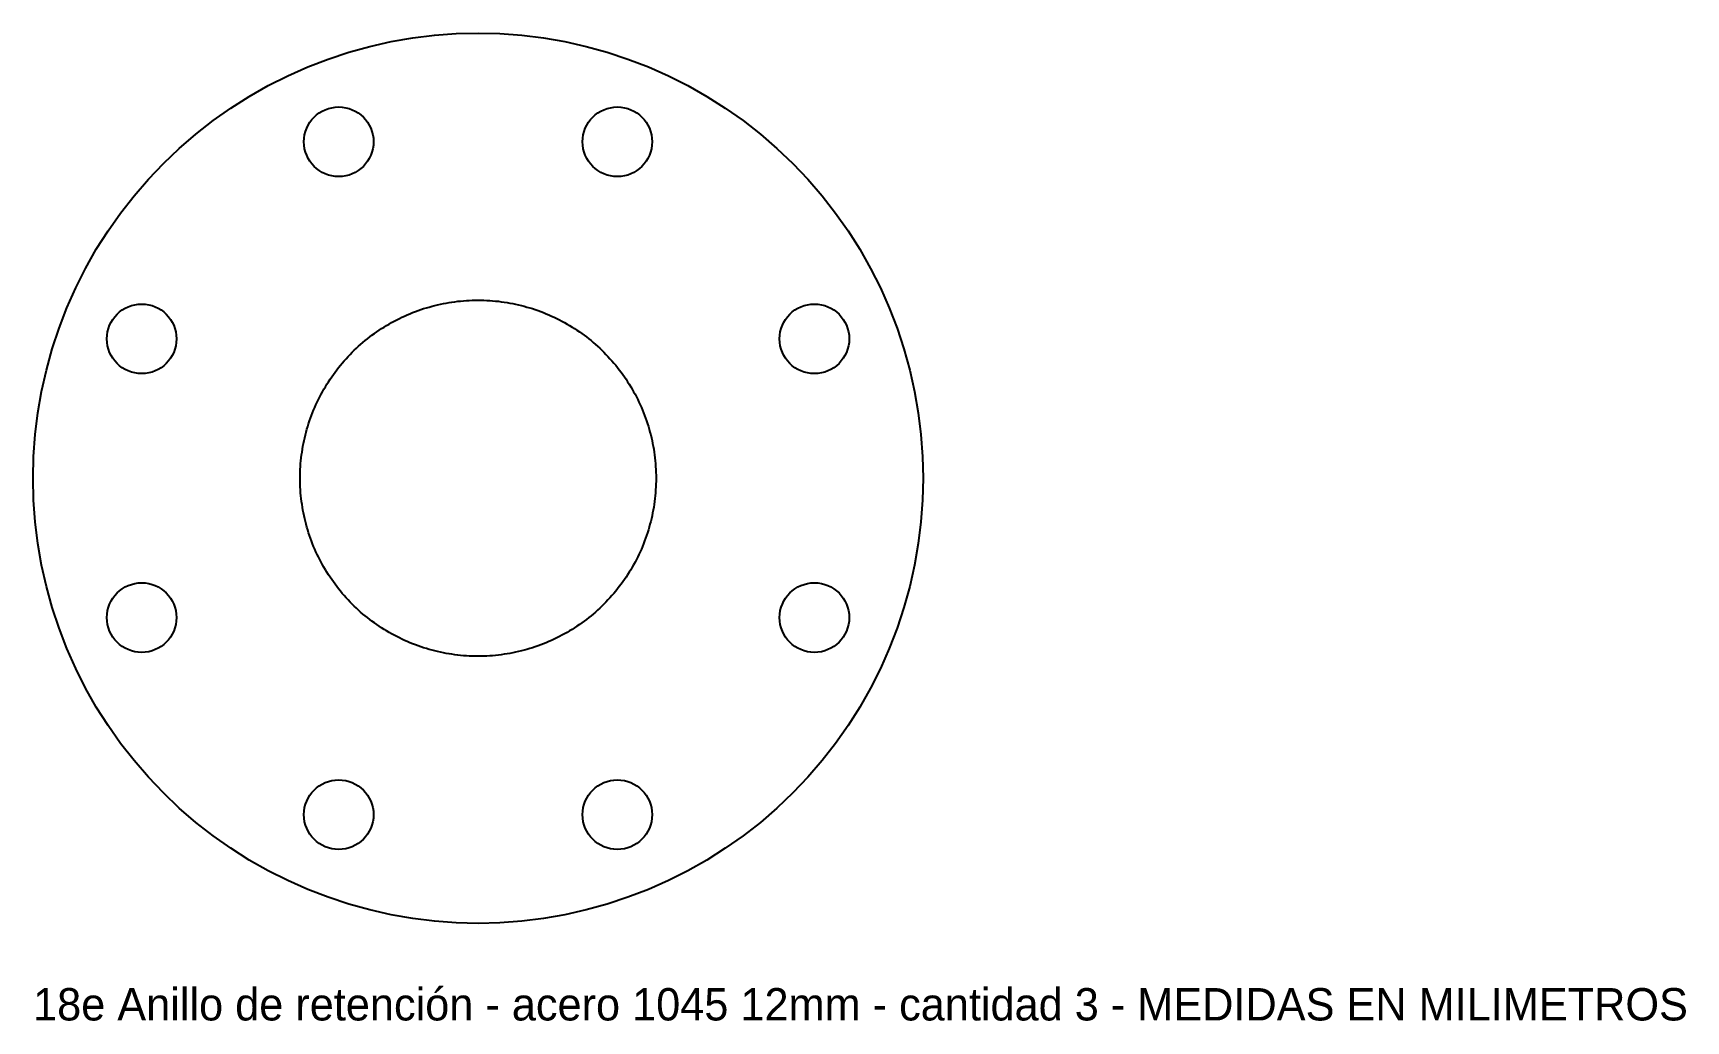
# Model space of a CAD drawing. Header units: millimetres. Extents: x -55 to 149, y -67 to 55.
import ezdxf

# ---------------------------------------------------------------- set-up
doc = ezdxf.new("R2010")
doc.units = ezdxf.units.MM
doc.layers.add('CORTE', color=1, linetype='Continuous')
doc.layers.add('NOTAS', color=3, linetype='Continuous')

msp = doc.modelspace()

# ---------------------------------------------------------------- linework, layer by layer
at = {"layer": 'CORTE'}
for points in [[(55, 0), (54.93, -2.7), (54.74, -5.39), (54.4, -8.07), (53.94, -10.73), (53.35, -13.36), (52.63, -15.97), (51.78, -18.53), (50.81, -21.05), (49.72, -23.52), (48.51, -25.93), (47.18, -28.28), (45.73, -30.56), (44.18, -32.76), (42.52, -34.89), (40.75, -36.94), (38.89, -38.89), (36.94, -40.75), (34.89, -42.52), (32.76, -44.18), (30.56, -45.73), (28.28, -47.18), (25.93, -48.51), (23.52, -49.72), (21.05, -50.81), (18.53, -51.78), (15.97, -52.63), (13.36, -53.35), (10.73, -53.94), (8.07, -54.4), (5.39, -54.74), (2.7, -54.93), (0, -55), (-2.7, -54.93), (-5.39, -54.74), (-8.07, -54.4), (-10.73, -53.94), (-13.36, -53.35), (-15.97, -52.63), (-18.53, -51.78), (-21.05, -50.81), (-23.52, -49.72), (-25.93, -48.51), (-28.28, -47.18), (-30.56, -45.73), (-32.76, -44.18), (-34.89, -42.52), (-36.94, -40.75), (-38.89, -38.89), (-40.75, -36.94), (-42.52, -34.89), (-44.18, -32.76), (-45.73, -30.56), (-47.18, -28.28), (-48.51, -25.93), (-49.72, -23.52), (-50.81, -21.05), (-51.78, -18.53), (-52.63, -15.97), (-53.35, -13.36), (-53.94, -10.73), (-54.4, -8.07), (-54.74, -5.39), (-54.93, -2.7), (-55, 0), (-54.93, 2.7), (-54.74, 5.39), (-54.4, 8.07), (-53.94, 10.73), (-53.35, 13.36), (-52.63, 15.97), (-51.78, 18.53), (-50.81, 21.05), (-49.72, 23.52), (-48.51, 25.93), (-47.18, 28.28), (-45.73, 30.56), (-44.18, 32.76), (-42.52, 34.89), (-40.75, 36.94), (-38.89, 38.89), (-36.94, 40.75), (-34.89, 42.52), (-32.76, 44.18), (-30.56, 45.73), (-28.28, 47.18), (-25.93, 48.51), (-23.52, 49.72), (-21.05, 50.81), (-18.53, 51.78), (-15.97, 52.63), (-13.36, 53.35), (-10.73, 53.94), (-8.07, 54.4), (-5.39, 54.74), (-2.7, 54.93), (0, 55), (2.7, 54.93), (5.39, 54.74), (8.07, 54.4), (10.73, 53.94), (13.36, 53.35), (15.97, 52.63), (18.53, 51.78), (21.05, 50.81), (23.52, 49.72), (25.93, 48.51), (28.28, 47.18), (30.56, 45.73), (32.76, 44.18), (34.89, 42.52), (36.94, 40.75), (38.89, 38.89), (40.75, 36.94), (42.52, 34.89), (44.18, 32.76), (45.73, 30.56), (47.18, 28.28), (48.51, 25.93), (49.72, 23.52), (50.81, 21.05), (51.78, 18.53), (52.63, 15.97), (53.35, 13.36), (53.94, 10.73), (54.4, 8.07), (54.74, 5.39), (54.93, 2.7), (55, 0)], [(22, 0), (22, -0.36), (21.99, -0.72), (21.97, -1.08), (21.95, -1.44), (21.93, -1.8), (21.89, -2.16), (21.86, -2.51), (21.81, -2.87), (21.76, -3.23), (21.71, -3.58), (21.64, -3.94), (21.58, -4.29), (21.5, -4.64), (21.43, -5), (21.34, -5.35), (21.25, -5.69), (21.15, -6.04), (21.05, -6.39), (20.95, -6.73), (20.83, -7.07), (20.71, -7.41), (20.59, -7.75), (20.46, -8.09), (20.33, -8.42), (20.18, -8.75), (20.04, -9.08), (19.89, -9.41), (19.73, -9.73), (19.57, -10.05), (19.4, -10.37), (19.23, -10.69), (19.05, -11), (18.87, -11.31), (18.68, -11.62), (18.49, -11.92), (18.29, -12.22), (18.09, -12.52), (17.88, -12.81), (17.67, -13.11), (17.45, -13.39), (17.23, -13.68), (17.01, -13.96), (16.78, -14.23), (16.54, -14.51), (16.3, -14.77), (16.06, -15.04), (15.81, -15.3), (15.56, -15.56), (15.3, -15.81), (15.04, -16.06), (14.77, -16.3), (14.51, -16.54), (14.23, -16.78), (13.96, -17.01), (13.68, -17.23), (13.39, -17.45), (13.11, -17.67), (12.81, -17.88), (12.52, -18.09), (12.22, -18.29), (11.92, -18.49), (11.62, -18.68), (11.31, -18.87), (11, -19.05), (10.69, -19.23), (10.37, -19.4), (10.05, -19.57), (9.73, -19.73), (9.41, -19.89), (9.08, -20.04), (8.75, -20.18), (8.42, -20.33), (8.09, -20.46), (7.75, -20.59), (7.41, -20.71), (7.07, -20.83), (6.73, -20.95), (6.39, -21.05), (6.04, -21.15), (5.69, -21.25), (5.35, -21.34), (5, -21.43), (4.64, -21.5), (4.29, -21.58), (3.94, -21.64), (3.58, -21.71), (3.23, -21.76), (2.87, -21.81), (2.51, -21.86), (2.16, -21.89), (1.8, -21.93), (1.44, -21.95), (1.08, -21.97), (0.72, -21.99), (0.36, -22), (0, -22), (-0.36, -22), (-0.72, -21.99), (-1.08, -21.97), (-1.44, -21.95), (-1.8, -21.93), (-2.16, -21.89), (-2.51, -21.86), (-2.87, -21.81), (-3.23, -21.76), (-3.58, -21.71), (-3.94, -21.64), (-4.29, -21.58), (-4.64, -21.5), (-5, -21.43), (-5.35, -21.34), (-5.69, -21.25), (-6.04, -21.15), (-6.39, -21.05), (-6.73, -20.95), (-7.07, -20.83), (-7.41, -20.71), (-7.75, -20.59), (-8.09, -20.46), (-8.42, -20.33), (-8.75, -20.18), (-9.08, -20.04), (-9.41, -19.89), (-9.73, -19.73), (-10.05, -19.57), (-10.37, -19.4), (-10.69, -19.23), (-11, -19.05), (-11.31, -18.87), (-11.62, -18.68), (-11.92, -18.49), (-12.22, -18.29), (-12.52, -18.09), (-12.81, -17.88), (-13.11, -17.67), (-13.39, -17.45), (-13.68, -17.23), (-13.96, -17.01), (-14.23, -16.78), (-14.51, -16.54), (-14.77, -16.3), (-15.04, -16.06), (-15.3, -15.81), (-15.56, -15.56), (-15.81, -15.3), (-16.06, -15.04), (-16.3, -14.77), (-16.54, -14.51), (-16.78, -14.23), (-17.01, -13.96), (-17.23, -13.68), (-17.45, -13.39), (-17.67, -13.11), (-17.88, -12.81), (-18.09, -12.52), (-18.29, -12.22), (-18.49, -11.92), (-18.68, -11.62), (-18.87, -11.31), (-19.05, -11), (-19.23, -10.69), (-19.4, -10.37), (-19.57, -10.05), (-19.73, -9.73), (-19.89, -9.41), (-20.04, -9.08), (-20.18, -8.75), (-20.33, -8.42), (-20.46, -8.09), (-20.59, -7.75), (-20.71, -7.41), (-20.83, -7.07), (-20.95, -6.73), (-21.05, -6.39), (-21.15, -6.04), (-21.25, -5.69), (-21.34, -5.35), (-21.43, -5), (-21.5, -4.64), (-21.58, -4.29), (-21.64, -3.94), (-21.71, -3.58), (-21.76, -3.23), (-21.81, -2.87), (-21.86, -2.51), (-21.89, -2.16), (-21.93, -1.8), (-21.95, -1.44), (-21.97, -1.08), (-21.99, -0.72), (-22, -0.36), (-22, 0), (-22, 0.36), (-21.99, 0.72), (-21.97, 1.08), (-21.95, 1.44), (-21.93, 1.8), (-21.89, 2.16), (-21.86, 2.51), (-21.81, 2.87), (-21.76, 3.23), (-21.71, 3.58), (-21.64, 3.94), (-21.58, 4.29), (-21.5, 4.64), (-21.43, 5), (-21.34, 5.35), (-21.25, 5.69), (-21.15, 6.04), (-21.05, 6.39), (-20.95, 6.73), (-20.83, 7.07), (-20.71, 7.41), (-20.59, 7.75), (-20.46, 8.09), (-20.33, 8.42), (-20.18, 8.75), (-20.04, 9.08), (-19.89, 9.41), (-19.73, 9.73), (-19.57, 10.05), (-19.4, 10.37), (-19.23, 10.69), (-19.05, 11), (-18.87, 11.31), (-18.68, 11.62), (-18.49, 11.92), (-18.29, 12.22), (-18.09, 12.52), (-17.88, 12.81), (-17.67, 13.11), (-17.45, 13.39), (-17.23, 13.68), (-17.01, 13.96), (-16.78, 14.23), (-16.54, 14.51), (-16.3, 14.77), (-16.06, 15.04), (-15.81, 15.3), (-15.56, 15.56), (-15.3, 15.81), (-15.04, 16.06), (-14.77, 16.3), (-14.51, 16.54), (-14.23, 16.78), (-13.96, 17.01), (-13.68, 17.23), (-13.39, 17.45), (-13.11, 17.67), (-12.81, 17.88), (-12.52, 18.09), (-12.22, 18.29), (-11.92, 18.49), (-11.62, 18.68), (-11.31, 18.87), (-11, 19.05), (-10.69, 19.23), (-10.37, 19.4), (-10.05, 19.57), (-9.73, 19.73), (-9.41, 19.89), (-9.08, 20.04), (-8.75, 20.18), (-8.42, 20.33), (-8.09, 20.46), (-7.75, 20.59), (-7.41, 20.71), (-7.07, 20.83), (-6.73, 20.95), (-6.39, 21.05), (-6.04, 21.15), (-5.69, 21.25), (-5.35, 21.34), (-5, 21.43), (-4.64, 21.5), (-4.29, 21.58), (-3.94, 21.64), (-3.58, 21.71), (-3.23, 21.76), (-2.87, 21.81), (-2.51, 21.86), (-2.16, 21.89), (-1.8, 21.93), (-1.44, 21.95), (-1.08, 21.97), (-0.72, 21.99), (-0.36, 22), (0, 22), (0.36, 22), (0.72, 21.99), (1.08, 21.97), (1.44, 21.95), (1.8, 21.93), (2.16, 21.89), (2.51, 21.86), (2.87, 21.81), (3.23, 21.76), (3.58, 21.71), (3.94, 21.64), (4.29, 21.58), (4.64, 21.5), (5, 21.43), (5.35, 21.34), (5.69, 21.25), (6.04, 21.15), (6.39, 21.05), (6.73, 20.95), (7.07, 20.83), (7.41, 20.71), (7.75, 20.59), (8.09, 20.46), (8.42, 20.33), (8.75, 20.18), (9.08, 20.04), (9.41, 19.89), (9.73, 19.73), (10.05, 19.57), (10.37, 19.4), (10.69, 19.23), (11, 19.05), (11.31, 18.87), (11.62, 18.68), (11.92, 18.49), (12.22, 18.29), (12.52, 18.09), (12.81, 17.88), (13.11, 17.67), (13.39, 17.45), (13.68, 17.23), (13.96, 17.01), (14.23, 16.78), (14.51, 16.54), (14.77, 16.3), (15.04, 16.06), (15.3, 15.81), (15.56, 15.56), (15.81, 15.3), (16.06, 15.04), (16.3, 14.77), (16.54, 14.51), (16.78, 14.23), (17.01, 13.96), (17.23, 13.68), (17.45, 13.39), (17.67, 13.11), (17.88, 12.81), (18.09, 12.52), (18.29, 12.22), (18.49, 11.92), (18.68, 11.62), (18.87, 11.31), (19.05, 11), (19.23, 10.69), (19.4, 10.37), (19.57, 10.05), (19.73, 9.73), (19.89, 9.41), (20.04, 9.08), (20.18, 8.75), (20.33, 8.42), (20.46, 8.09), (20.59, 7.75), (20.71, 7.41), (20.83, 7.07), (20.95, 6.73), (21.05, 6.39), (21.15, 6.04), (21.25, 5.69), (21.34, 5.35), (21.43, 5), (21.5, 4.64), (21.58, 4.29), (21.64, 3.94), (21.71, 3.58), (21.76, 3.23), (21.81, 2.87), (21.86, 2.51), (21.89, 2.16), (21.93, 1.8), (21.95, 1.44), (21.97, 1.08), (21.99, 0.72), (22, 0.36), (22, 0)]]:
    msp.add_lwpolyline(points, close=True, dxfattribs=at)
for centre in [(-17.22, 41.57), (17.22, 41.57), (-41.57, 17.22), (41.57, 17.22), (-41.57, -17.22), (41.57, -17.22), (-17.22, -41.57), (17.22, -41.57)]:
    msp.add_circle(centre, 4.3, dxfattribs=at)

# ---------------------------------------------------------------- texts
at = {"layer": 'NOTAS'}
msp.add_text('18e Anillo de retención - acero 1045 12mm - cantidad 3 - MEDIDAS EN MILIMETROS', height=4, dxfattribs=at).set_placement((-55, -67))

doc.saveas('drawing.dxf')
